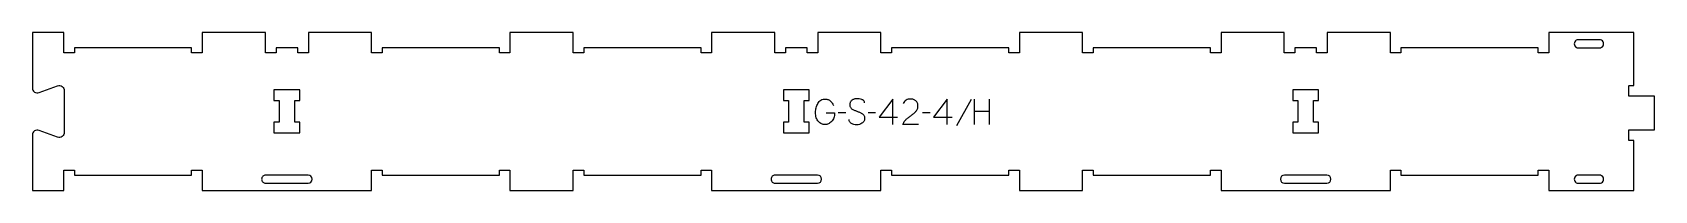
# Model space of a CAD drawing. Extents: x 0 to 1911, y 0 to 186.
import ezdxf

# ---------------------------------------------------------------- set-up
doc = ezdxf.new("R2010")
doc.units = 0
for name, color, linetype in [('1_ANYTOOL_1MMDEEP_LABELS_S', 2, 'CONTINUOUS'), ('3_ANYTOOL_CUTTHROUGH_INSID', 4, 'CONTINUOUS'), ('4_ANYTOOL_CUTTHROUGH_OUTSI', 5, 'CONTINUOUS')]:
    doc.layers.add(name, color=color, linetype=linetype)

msp = doc.modelspace()

# ---------------------------------------------------------------- linework, layer by layer
at = {"layer": '1_ANYTOOL_1MMDEEP_LABELS_S'}
for p, q in [((1105.714838, 106.876549), (1088.529124, 76.10512)), ((1109.186267, 107.347977), (1109.186267, 77.347977)), ((1127.486267, 77.347977), (1127.486267, 107.347977)), ((957.986267, 91.233692), (949.200552, 91.147977)), ((993.043409, 91.233692), (984.257695, 91.147977)), ((997.329124, 86.00512), (1019.100552, 86.00512)), ((1057.243409, 91.233692), (1048.457695, 91.147977)), ((1061.529124, 86.00512), (1083.300552, 86.00512)), ((1127.486267, 92.647977), (1109.186267, 92.647977))]:
    msp.add_line(p, q, dxfattribs=at)
for points in [[(935.100552, 91.147977), (944.871981, 91.10512, -0.031732), (944.60387, 88.097718, -0.048764), (943.859481, 85.18012, -0.050291), (942.749768, 82.869612, -0.060119), (941.164838, 80.862263, -0.036578), (939.432818, 79.375847, -0.050793), (937.473767, 78.215835, -0.051881), (935.520749, 77.54809, -0.053919), (933.471981, 77.30512, -0.055881), (931.436833, 77.512064, -0.055271), (929.496981, 78.162263, -0.05403), (927.571005, 79.321457, -0.038531), (925.886267, 80.819406, -0.067281), (924.338553, 82.93042, -0.049165), (923.314838, 85.351549, -0.047412), (922.641911, 88.555468, -0.028075), (922.457695, 91.833692, -0.03109), (922.625222, 94.525271, -0.031496), (923.127338, 97.174763, -0.031425), (923.978211, 99.803008, -0.02824), (925.136267, 102.312263, -0.064555), (926.66507, 104.463788, -0.078906), (928.730909, 106.089049, -0.076878), (931.354511, 107.063599, -0.050594), (934.157695, 107.347977, -0.039946), (935.817256, 107.215181, -0.052714), (937.420195, 106.78012, -0.053511), (938.803392, 106.064786, -0.05153), (940.007695, 105.076549, -0.040443), (942.047919, 102.653407, -0.04035), (943.671981, 99.933692)], [(980.229124, 102.762263, 0.071867), (980.03601, 104.09887, 0.100684), (979.409481, 105.28012, 0.047558), (978.934927, 105.756571, 0.038563), (978.384927, 106.145299, 0.037928), (977.687739, 106.492767, 0.026634), (976.950552, 106.747977, 0.028461), (973.927219, 107.43396, 0.041577), (970.843409, 107.690835, 0.036938), (969.341049, 107.579695, 0.041531), (967.875552, 107.235477, 0.041583), (966.498175, 106.658269, 0.038125), (965.229124, 105.869406, 0.057611), (964.158971, 104.877502, 0.065808), (963.364838, 103.656906, 0.06469), (962.887342, 102.197351, 0.046778), (962.743409, 100.662263, 0.052235), (962.905765, 99.112421, 0.075448), (963.450552, 97.662263, 0.076671), (964.366644, 96.489211, 0.061023), (965.571981, 95.60512, 0.021951), (968.600835, 94.077775, 0.018213), (971.743409, 92.797977, -0.02405), (974.844894, 91.492515, -0.02981), (977.786267, 89.862263, -0.068439), (978.927568, 88.896333, -0.079282), (979.736267, 87.644406, -0.076308), (980.161266, 86.065724, -0.047772), (980.186267, 84.419406, -0.046243), (979.893032, 82.738447, -0.06359), (979.243409, 81.16762, -0.064671), (978.270586, 79.883431, -0.057073), (977.014838, 78.869406, -0.067522), (974.04653, 77.506496, -0.070793), (970.821981, 77.00512, -0.064027), (967.682966, 77.367635, -0.070447), (964.757695, 78.547977, -0.054374), (963.599278, 79.39761, -0.074742), (962.700552, 80.508692, -0.075199), (962.177545, 81.81507, -0.057737), (962.014838, 83.219406)], [(1043.529124, 77.390835), (1025.229124, 77.433692, -0.034491), (1025.891902, 79.181024, -0.037732), (1026.798767, 80.814049, -0.037744), (1027.938061, 82.288685, -0.03482), (1029.279124, 83.583692, -0.00859), (1032.238348, 85.982275, -0.008791), (1035.279124, 88.276549, 0.020588), (1038.098412, 90.509991, 0.025206), (1040.700552, 92.990835, 0.046908), (1041.721147, 94.292077, 0.051091), (1042.468409, 95.765835, 0.050722), (1042.917142, 97.414009, 0.041139), (1043.057695, 99.119406, 0.039396), (1042.91505, 100.926992, 0.058519), (1042.425552, 102.665835, 0.060358), (1041.634995, 104.072951, 0.061397), (1040.529124, 105.247977, 0.048006), (1039.173167, 106.169937, 0.045901), (1037.668409, 106.822977, 0.045216), (1035.928348, 107.225537, 0.034258), (1034.143409, 107.347977, 0.055622), (1031.508839, 107.05399, 0.079896), (1029.064838, 106.072977, 0.080617), (1027.095451, 104.407277, 0.060287), (1025.657695, 102.247977)]]:
    msp.add_lwpolyline(points, format="xyb", dxfattribs=at)
for points in [[(1013.314838, 77.347977), (1013.357695, 107.390835), (997.329124, 86.00512)], [(1077.514838, 77.347977), (1077.557695, 107.390835), (1061.529124, 86.00512)]]:
    msp.add_lwpolyline(points, dxfattribs=at)
at = {"layer": '3_ANYTOOL_CUTTHROUGH_INSID'}
for points in [[(1845.840851, 177), (1820.840851, 177, 1.000037), (1820.840851, 167.5), (1845.840851, 167.5, 1.000037)], [(324.75, 8.5, 1), (324.75, 18), (274.75, 18, 0.414214), (270, 13.25, 0.414214), (274.75, 8.5)], [(924.75, 8.5, 1), (924.75, 18), (874.75, 18, 0.414214), (870, 13.25, 0.414214), (874.75, 8.5)], [(1524.75, 8.5, 1), (1524.75, 18), (1474.75, 18, 1), (1474.75, 8.5)], [(1845.840851, 8.5, 1.000037), (1845.840851, 18), (1820.840851, 18, 1.000037), (1820.840851, 8.5)]]:
    msp.add_lwpolyline(points, format="xyb", close=True, dxfattribs=at)
for points in [[(309, 105.544253), (315, 105.544253), (315, 118.044253), (284.5, 118.044253), (284.5, 105.544253), (290.5, 105.544253), (290.5, 80.044253), (284.5, 80.044253), (284.5, 67.544253), (315, 67.544253), (315, 80.044253), (309, 80.044253)], [(909, 105.544253), (915, 105.544253), (915, 118.044253), (884.5, 118.044253), (884.5, 105.544253), (890.5, 105.544253), (890.5, 80.044253), (884.5, 80.044253), (884.5, 67.544253), (915, 67.544253), (915, 80.044253), (909, 80.044253)], [(1509, 105.544253), (1515, 105.544253), (1515, 118.044253), (1484.5, 118.044253), (1484.5, 105.544253), (1490.5, 105.544253), (1490.5, 80.044253), (1484.5, 80.044253), (1484.5, 67.544253), (1515, 67.544253), (1515, 80.044253), (1509, 80.044253)]]:
    msp.add_lwpolyline(points, close=True, dxfattribs=at)
at = {"layer": '4_ANYTOOL_CUTTHROUGH_OUTSI'}
msp.add_lwpolyline([(1773.840891, 24), (1785.840891, 24, -0.414214), (1786.090891, 23.75), (1786.090891, 0), (1886.369501, 0), (1886.369501, 58.608944), (1880.619501, 58.608944, -0.414214), (1880.369501, 58.858944), (1880.369501, 70.858944, -0.414214), (1880.619501, 71.108944), (1910.669501, 71.108944), (1910.669501, 110.608944), (1880.619501, 110.608944, -0.414214), (1880.369501, 110.858944), (1880.369501, 122.858944, -0.414214), (1880.619501, 123.108944), (1886.369501, 123.108944), (1886.369501, 185.5), (1786.090891, 185.5), (1786.090891, 161.75, -0.414214), (1785.840891, 161.5), (1773.840891, 161.5, -0.414214), (1773.590891, 161.75), (1773.590891, 167.5), (1649.75, 167.5), (1612, 167.5), (1612, 161.75, -0.414214), (1611.75, 161.5), (1599.75, 161.5, -0.414214), (1599.5, 161.75), (1599.5, 185.5), (1525, 185.5), (1525, 161.75, -0.414214), (1524.75, 161.5), (1512.75, 161.5, -0.414214), (1512.5, 161.75), (1512.5, 167.5), (1487, 167.5), (1487, 161.75, -0.414214), (1486.75, 161.5), (1474.75, 161.5, -0.414214), (1474.5, 161.75), (1474.5, 185.5), (1400, 185.5), (1400, 161.75, -0.414214), (1399.75, 161.5), (1387.75, 161.5, -0.414214), (1387.5, 161.75), (1387.5, 167.5), (1249.5, 167.5), (1249.5, 161.75, -0.414214), (1249.25, 161.5), (1237.25, 161.5, -0.414214), (1237, 161.75), (1237, 185.5), (1162.5, 185.5), (1162.5, 161.75, -0.414214), (1162.25, 161.5), (1150.25, 161.5, -0.414214), (1150, 161.75), (1150, 167.5), (1012, 167.5), (1012, 161.75, -0.414214), (1011.75, 161.5), (999.75, 161.5, -0.414214), (999.5, 161.75), (999.5, 185.5), (925, 185.5), (925, 161.75, -0.414214), (924.75, 161.5), (912.75, 161.5, -0.414214), (912.5, 161.75), (912.5, 167.5), (887, 167.5), (887, 161.75, -0.414214), (886.75, 161.5), (874.75, 161.5, -0.414214), (874.5, 161.75), (874.5, 185.5), (800, 185.5), (800, 161.75, -0.414214), (799.75, 161.5), (787.75, 161.5, -0.414214), (787.5, 161.75), (787.5, 167.5), (649.5, 167.5), (649.5, 161.75, -0.414214), (649.25, 161.5), (637.25, 161.5, -0.414214), (637, 161.75), (637, 185.5), (562.5, 185.5), (562.5, 161.75, -0.414214), (562.25, 161.5), (550.25, 161.5, -0.414214), (550, 161.75), (550, 167.5), (412, 167.5), (412, 161.75, -0.414214), (411.75, 161.5), (399.75, 161.5, -0.414214), (399.5, 161.75), (399.5, 185.5), (325, 185.5), (325, 161.75, -0.414214), (324.75, 161.5), (312.75, 161.5, -0.414214), (312.5, 161.75), (312.5, 167.5), (287, 167.5), (287, 161.75, -0.414214), (286.75, 161.5), (274.75, 161.5, -0.414214), (274.5, 161.75), (274.5, 185.5), (200, 185.5), (200, 161.75, -0.414214), (199.75, 161.5), (187.75, 161.5, -0.414214), (187.5, 161.75), (187.5, 167.5), (49.5, 167.5), (49.5, 161.75, -0.414214), (49.25, 161.5), (37.25, 161.5, -0.414214), (37, 161.75), (37, 185.5), (0, 185.5), (0, 120.363046, 0.245337), (2.463295, 115.644989, 0.245337), (7.742633, 114.969354), (29.439144, 122.984861, -0.015611), (29.453945, 122.98981, -0.237077), (34.980539, 122.017725, -0.237079), (37.499723, 117.003396), (37.500179, 68.497311, -0.237079), (34.980994, 63.482979, -0.237079), (29.454254, 62.510896, -0.015604), (29.439459, 62.515843), (7.742542, 70.531086, 0.522094), (0, 65.13736), (0, 0), (37, 0), (37, 23.75, -0.414214), (37.25, 24), (49.25, 24, -0.414214), (49.5, 23.75), (49.5, 18), (187.5, 18), (187.5, 23.75, -0.414214), (187.75, 24), (199.75, 24, -0.414214), (200, 23.75), (200, 0), (399.5, 0), (399.5, 23.75, -0.414214), (399.75, 24), (411.75, 24, -0.414214), (412, 23.75), (412, 18), (550, 18), (550, 23.75, -0.414214), (550.25, 24), (562.25, 24, -0.414214), (562.5, 23.75), (562.5, 0), (637, 0), (637, 23.75, -0.414214), (637.25, 24), (649.25, 24, -0.414214), (649.5, 23.75), (649.5, 18), (787.5, 18), (787.5, 23.75, -0.414214), (787.75, 24), (799.75, 24, -0.414214), (800, 23.75), (800, 0), (999.5, 0), (999.5, 23.75, -0.414214), (999.75, 24), (1011.75, 24, -0.414214), (1012, 23.75), (1012, 18), (1150, 18), (1150, 23.75, -0.414214), (1150.25, 24), (1162.25, 24, -0.414214), (1162.5, 23.75), (1162.5, 0), (1237, 0), (1237, 23.75, -0.414214), (1237.25, 24), (1249.25, 24, -0.414214), (1249.5, 23.75), (1249.5, 18), (1387.5, 18), (1387.5, 23.75, -0.414214), (1387.75, 24), (1399.75, 24, -0.414214), (1400, 23.75), (1400, 0), (1599.5, 0), (1599.5, 23.75, -0.414214), (1599.75, 24), (1611.75, 24, -0.414214), (1612, 23.75), (1612, 18), (1649.75, 18), (1773.590891, 18), (1773.590891, 23.75, -0.414214)], format="xyb", close=True, dxfattribs=at)

doc.saveas('drawing.dxf')
